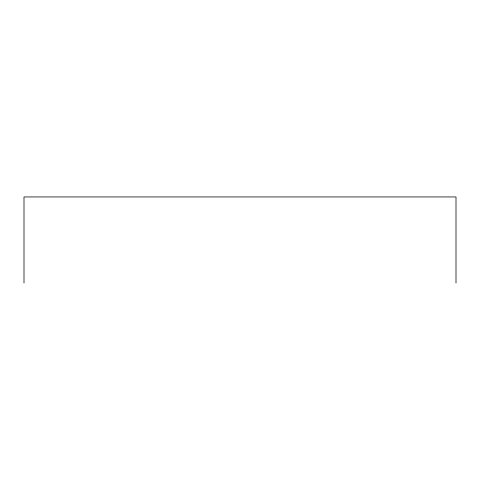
<?xml version="1.0" encoding="UTF-8"?>
<svg xmlns="http://www.w3.org/2000/svg" width="480" height="480" viewBox="0 0 480 480"><rect width="100%" height="100%" fill="white"/><g stroke="black" fill="none" stroke-linecap="round" stroke-linejoin="round"><path stroke-width="0.72" d="M456 283.056L456 196.944L24 196.944L24 283.056"/></g></svg>
